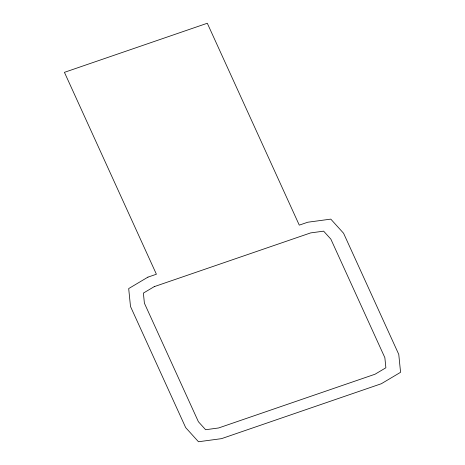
<?xml version="1.0" encoding="UTF-8"?>
<svg xmlns="http://www.w3.org/2000/svg" width="465" height="465" viewBox="0 0 465 465"><rect width="100%" height="100%" fill="white"/><g stroke="black" fill="none" stroke-linecap="round" stroke-linejoin="round"><path stroke-width="0.7" d="M147.934 277.14L128.689 288.573L130.496 306.481L185.68 427.614L198.474 441.75L221.514 438.652L381.329 383.735L400.574 372.302L398.767 354.394L343.583 233.261L330.789 219.125L307.749 222.224L299.28 225.136L207.303 23.25L64.426 72.342L156.403 274.228L147.934 277.14M154.235 286.649L143.383 293.095L144.4 303.197L198.41 421.749L205.629 429.718L218.62 427.969L375.028 374.226L385.88 367.78L384.863 357.678L330.853 239.126L323.634 231.157L310.643 232.907L154.235 286.649"/></g></svg>
